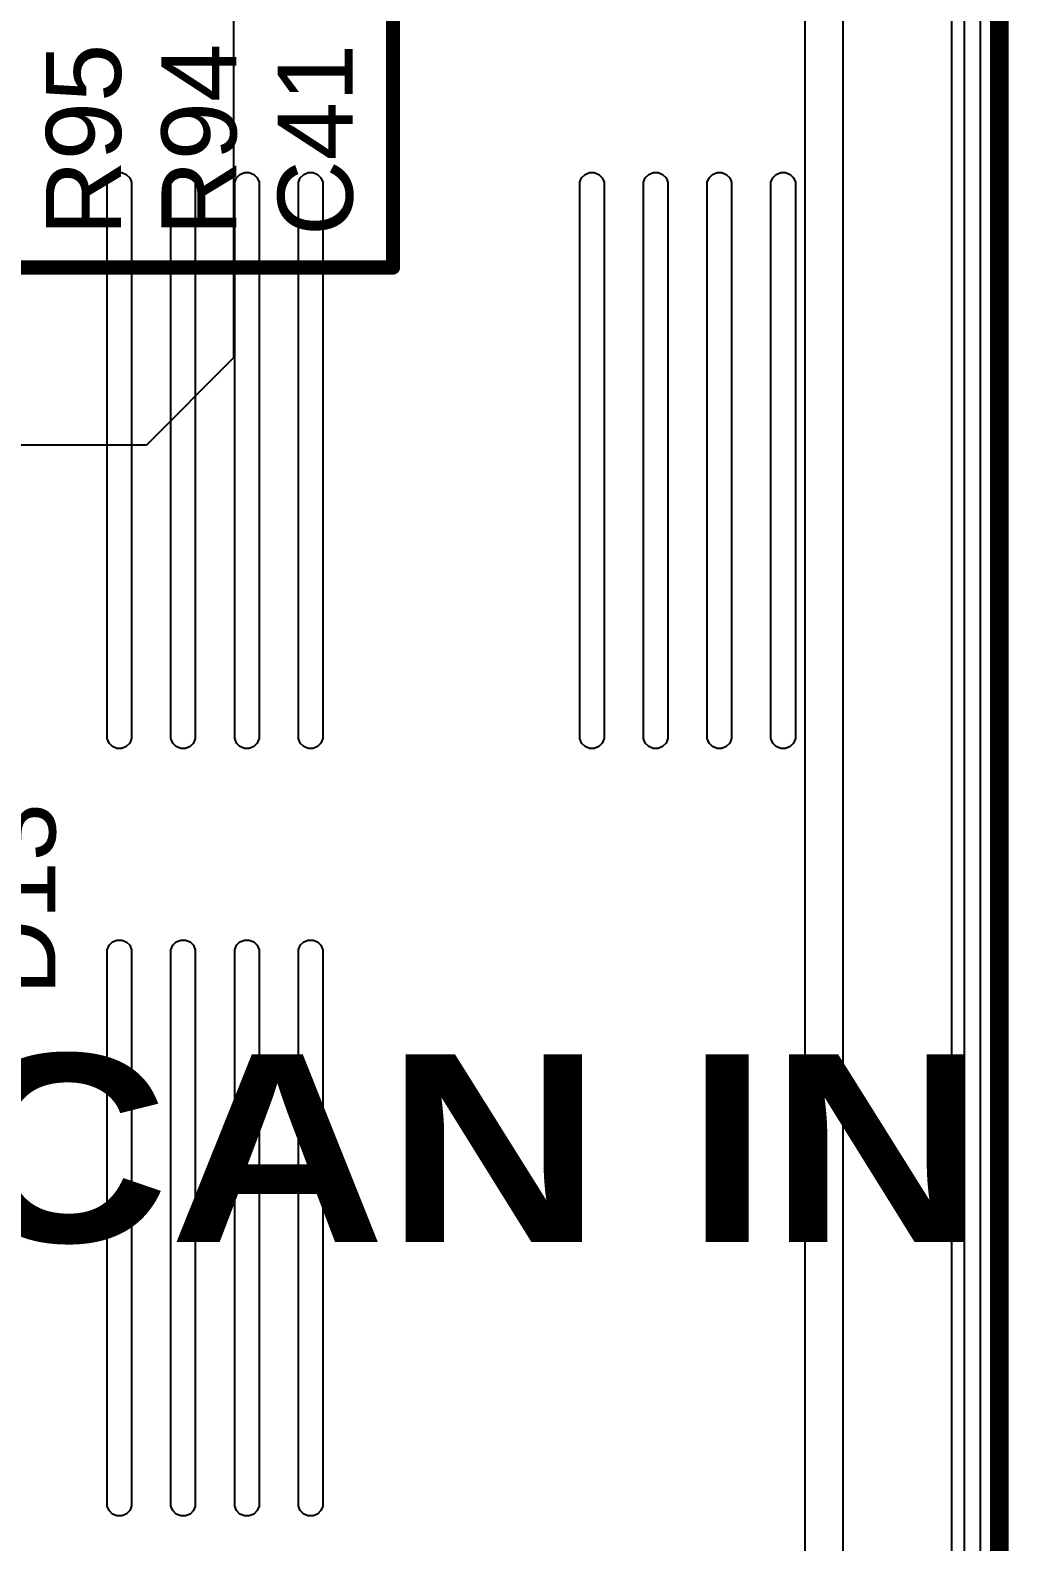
# Model space of a CAD drawing. Header units: inches. Extents: x -4 to 5258, y -4 to 5281.
# Drawn here: x 132.86 to 146.12, y 10.39 to 30.85 of the extents above; entities that cross this region are included whole.
import ezdxf

# ---------------------------------------------------------------- set-up
doc = ezdxf.new("R2010")
doc.units = ezdxf.units.IN
for name, color, linetype in [('Board Outline', 216, 'Continuous'), ('Bottom Layer', 5, 'Continuous'), ('Bottom Solder', 6, 'Continuous'), ('Layer 1', 16, 'Continuous'), ('Layer 2', 76, 'Continuous'), ('Top Layer', 1, 'Continuous'), ('Top Overlay', 2, 'Continuous')]:
    doc.layers.add(name, color=color, linetype=linetype)
doc.styles.add('Arial', font='', dxfattribs={"height": 0.2})
doc.styles.add('Arial Black_Bold', font='', dxfattribs={"height": 0.2})
doc.styles.get('Arial').set_extended_font_data('Arial')
doc.styles.get('Arial Black_Bold').set_extended_font_data('Arial Black', bold=True)

msp = doc.modelspace()

# ---------------------------------------------------------------- linework, layer by layer
at = {"layer": 'Board Outline'}
msp.add_lwpolyline([(145.991, -3.991, 0.254, 0.254, 0), (145.991, 106.009, 0.254, 0.254, 0)], format="xyseb", dxfattribs=at)
at = {"layer": 'Bottom Layer'}
msp.add_line((145.34, 51.36), (145.34, 3.655), dxfattribs=at)
at = {"layer": 'Bottom Solder'}
for p, q in [((133.931, 28.854), (133.977, 28.9)), ((133.977, 28.9), (134.038, 28.926)), ((134.038, 28.926), (134.071, 28.926)), ((134.071, 28.926), (134.104, 28.926)), ((134.104, 28.926), (134.164, 28.9)), ((134.164, 28.9), (134.211, 28.854)), ((134.794, 28.854), (134.841, 28.9)), ((134.841, 28.9), (134.902, 28.926)), ((134.902, 28.926), (134.934, 28.926)), ((134.934, 28.926), (134.967, 28.926)), ((134.967, 28.926), (135.028, 28.9)), ((135.028, 28.9), (135.074, 28.854)), ((135.658, 28.854), (135.704, 28.9)), ((135.704, 28.9), (135.765, 28.926)), ((135.765, 28.926), (135.798, 28.926)), ((135.798, 28.926), (135.831, 28.926)), ((135.831, 28.926), (135.891, 28.9)), ((135.891, 28.9), (135.938, 28.854)), ((136.522, 28.854), (136.568, 28.9)), ((136.568, 28.9), (136.629, 28.926)), ((136.629, 28.926), (136.662, 28.926)), ((136.662, 28.926), (136.694, 28.926)), ((136.694, 28.926), (136.755, 28.9)), ((136.755, 28.9), (136.802, 28.854)), ((140.332, 28.854), (140.378, 28.9)), ((140.378, 28.9), (140.439, 28.926)), ((140.439, 28.926), (140.472, 28.926)), ((140.472, 28.926), (140.504, 28.926)), ((140.504, 28.926), (140.565, 28.9)), ((140.565, 28.9), (140.612, 28.854)), ((141.195, 28.854), (141.242, 28.9)), ((141.242, 28.9), (141.302, 28.926)), ((141.302, 28.926), (141.335, 28.926)), ((141.335, 28.926), (141.368, 28.926)), ((141.368, 28.926), (141.429, 28.9)), ((141.429, 28.9), (141.475, 28.854)), ((142.059, 28.854), (142.105, 28.9)), ((142.105, 28.9), (142.166, 28.926)), ((142.166, 28.926), (142.199, 28.926)), ((142.199, 28.926), (142.232, 28.926)), ((142.232, 28.926), (142.292, 28.9)), ((142.292, 28.9), (142.339, 28.854)), ((142.922, 28.854), (142.969, 28.9)), ((142.969, 28.9), (143.03, 28.926)), ((143.03, 28.926), (143.062, 28.926)), ((143.062, 28.926), (143.095, 28.926)), ((143.095, 28.926), (143.156, 28.9)), ((143.156, 28.9), (143.202, 28.854)), ((133.906, 28.793), (133.931, 28.854)), ((133.906, 28.761), (133.906, 28.793)), ((133.906, 21.293), (133.906, 28.761)), ((134.211, 28.854), (134.236, 28.793)), ((134.236, 28.793), (134.236, 28.761)), ((134.236, 28.761), (134.236, 28.761)), ((134.236, 28.761), (134.236, 21.293)), ((134.769, 28.793), (134.794, 28.854)), ((134.769, 28.761), (134.769, 28.793)), ((134.769, 21.293), (134.769, 28.761)), ((135.074, 28.854), (135.099, 28.793)), ((135.099, 28.793), (135.099, 28.761)), ((135.099, 28.761), (135.099, 28.761)), ((135.099, 28.761), (135.099, 21.293)), ((135.633, 28.793), (135.658, 28.854)), ((135.633, 28.761), (135.633, 28.793)), ((135.633, 21.293), (135.633, 28.761)), ((135.938, 28.854), (135.963, 28.793)), ((135.963, 28.793), (135.963, 28.761)), ((135.963, 28.761), (135.963, 28.761)), ((135.963, 28.761), (135.963, 21.293)), ((136.496, 28.793), (136.522, 28.854)), ((136.496, 28.761), (136.496, 28.793)), ((136.496, 21.293), (136.496, 28.761)), ((136.802, 28.854), (136.827, 28.793)), ((136.827, 28.793), (136.827, 28.761)), ((136.827, 28.761), (136.827, 28.761)), ((136.827, 28.761), (136.827, 21.293)), ((140.306, 28.793), (140.332, 28.854)), ((140.306, 28.761), (140.306, 28.793)), ((140.306, 21.293), (140.306, 28.761)), ((140.612, 28.854), (140.637, 28.793)), ((140.637, 28.793), (140.637, 28.761)), ((140.637, 28.761), (140.637, 28.761)), ((140.637, 28.761), (140.637, 21.293)), ((141.17, 28.793), (141.195, 28.854)), ((141.17, 28.761), (141.17, 28.793)), ((141.17, 21.293), (141.17, 28.761)), ((141.475, 28.854), (141.5, 28.793)), ((141.5, 28.793), (141.5, 28.761)), ((141.5, 28.761), (141.5, 28.761)), ((141.5, 28.761), (141.5, 21.293)), ((142.034, 28.793), (142.059, 28.854)), ((142.034, 28.761), (142.034, 28.793)), ((142.034, 21.293), (142.034, 28.761)), ((142.339, 28.854), (142.364, 28.793)), ((142.364, 28.793), (142.364, 28.761)), ((142.364, 28.761), (142.364, 28.761)), ((142.364, 28.761), (142.364, 21.293)), ((142.897, 28.793), (142.922, 28.854)), ((142.897, 28.761), (142.897, 28.793)), ((142.897, 21.293), (142.897, 28.761)), ((143.202, 28.854), (143.227, 28.793)), ((143.227, 28.793), (143.227, 28.761)), ((143.227, 28.761), (143.227, 28.761)), ((143.227, 28.761), (143.227, 21.293)), ((133.906, 21.293), (133.906, 21.293)), ((133.906, 21.26), (133.906, 21.293)), ((134.236, 21.293), (134.236, 21.26)), ((134.769, 21.293), (134.769, 21.293)), ((134.769, 21.26), (134.769, 21.293)), ((135.099, 21.293), (135.099, 21.26)), ((135.633, 21.293), (135.633, 21.293)), ((135.633, 21.26), (135.633, 21.293)), ((135.963, 21.293), (135.963, 21.26)), ((136.496, 21.293), (136.496, 21.293)), ((136.496, 21.26), (136.496, 21.293)), ((136.827, 21.293), (136.827, 21.26)), ((140.306, 21.293), (140.306, 21.293)), ((140.306, 21.26), (140.306, 21.293)), ((140.637, 21.293), (140.637, 21.26)), ((141.17, 21.293), (141.17, 21.293)), ((141.17, 21.26), (141.17, 21.293)), ((141.5, 21.293), (141.5, 21.26)), ((142.034, 21.293), (142.034, 21.293)), ((142.034, 21.26), (142.034, 21.293)), ((142.364, 21.293), (142.364, 21.26)), ((142.897, 21.293), (142.897, 21.293)), ((142.897, 21.26), (142.897, 21.293)), ((143.227, 21.293), (143.227, 21.26)), ((133.931, 21.199), (133.906, 21.26)), ((133.977, 21.153), (133.931, 21.199)), ((134.038, 21.128), (133.977, 21.153)), ((134.071, 21.128), (134.038, 21.128)), ((134.104, 21.128), (134.071, 21.128)), ((134.164, 21.153), (134.104, 21.128)), ((134.211, 21.199), (134.164, 21.153)), ((134.236, 21.26), (134.211, 21.199)), ((134.794, 21.199), (134.769, 21.26)), ((134.841, 21.153), (134.794, 21.199)), ((134.902, 21.128), (134.841, 21.153)), ((134.934, 21.128), (134.902, 21.128)), ((134.967, 21.128), (134.934, 21.128)), ((135.028, 21.153), (134.967, 21.128)), ((135.074, 21.199), (135.028, 21.153)), ((135.099, 21.26), (135.074, 21.199)), ((135.658, 21.199), (135.633, 21.26)), ((135.704, 21.153), (135.658, 21.199)), ((135.765, 21.128), (135.704, 21.153)), ((135.798, 21.128), (135.765, 21.128)), ((135.831, 21.128), (135.798, 21.128)), ((135.891, 21.153), (135.831, 21.128)), ((135.938, 21.199), (135.891, 21.153)), ((135.963, 21.26), (135.938, 21.199)), ((136.522, 21.199), (136.496, 21.26)), ((136.568, 21.153), (136.522, 21.199)), ((136.629, 21.128), (136.568, 21.153)), ((136.662, 21.128), (136.629, 21.128)), ((136.694, 21.128), (136.662, 21.128)), ((136.755, 21.153), (136.694, 21.128)), ((136.802, 21.199), (136.755, 21.153)), ((136.827, 21.26), (136.802, 21.199)), ((140.332, 21.199), (140.306, 21.26)), ((140.378, 21.153), (140.332, 21.199)), ((140.439, 21.128), (140.378, 21.153)), ((140.472, 21.128), (140.439, 21.128)), ((140.504, 21.128), (140.472, 21.128)), ((140.565, 21.153), (140.504, 21.128)), ((140.612, 21.199), (140.565, 21.153)), ((140.637, 21.26), (140.612, 21.199)), ((141.195, 21.199), (141.17, 21.26)), ((141.242, 21.153), (141.195, 21.199)), ((141.302, 21.128), (141.242, 21.153)), ((141.335, 21.128), (141.302, 21.128)), ((141.368, 21.128), (141.335, 21.128)), ((141.429, 21.153), (141.368, 21.128)), ((141.475, 21.199), (141.429, 21.153)), ((141.5, 21.26), (141.475, 21.199)), ((142.059, 21.199), (142.034, 21.26)), ((142.105, 21.153), (142.059, 21.199)), ((142.166, 21.128), (142.105, 21.153)), ((142.199, 21.128), (142.166, 21.128)), ((142.232, 21.128), (142.199, 21.128)), ((142.292, 21.153), (142.232, 21.128)), ((142.339, 21.199), (142.292, 21.153)), ((142.364, 21.26), (142.339, 21.199)), ((142.922, 21.199), (142.897, 21.26)), ((142.969, 21.153), (142.922, 21.199)), ((143.03, 21.128), (142.969, 21.153)), ((143.062, 21.128), (143.03, 21.128)), ((143.095, 21.128), (143.062, 21.128)), ((143.156, 21.153), (143.095, 21.128)), ((143.202, 21.199), (143.156, 21.153)), ((143.227, 21.26), (143.202, 21.199)), ((133.906, 18.401), (133.931, 18.462)), ((133.931, 18.462), (133.977, 18.508)), ((133.977, 18.508), (134.038, 18.533)), ((134.038, 18.533), (134.071, 18.533)), ((134.071, 18.533), (134.104, 18.533)), ((134.104, 18.533), (134.164, 18.508)), ((134.164, 18.508), (134.211, 18.462)), ((134.211, 18.462), (134.236, 18.401)), ((134.769, 18.401), (134.794, 18.462)), ((134.794, 18.462), (134.841, 18.508)), ((134.841, 18.508), (134.902, 18.533)), ((134.902, 18.533), (134.934, 18.533)), ((134.934, 18.533), (134.967, 18.533)), ((134.967, 18.533), (135.028, 18.508)), ((135.028, 18.508), (135.074, 18.462)), ((135.074, 18.462), (135.099, 18.401)), ((135.633, 18.401), (135.658, 18.462)), ((135.658, 18.462), (135.704, 18.508)), ((135.704, 18.508), (135.765, 18.533)), ((135.765, 18.533), (135.798, 18.533)), ((135.798, 18.533), (135.831, 18.533)), ((135.831, 18.533), (135.891, 18.508)), ((135.891, 18.508), (135.938, 18.462)), ((135.938, 18.462), (135.963, 18.401)), ((136.496, 18.401), (136.522, 18.462)), ((136.522, 18.462), (136.568, 18.508)), ((136.568, 18.508), (136.629, 18.533)), ((136.629, 18.533), (136.662, 18.533)), ((136.662, 18.533), (136.694, 18.533)), ((136.694, 18.533), (136.755, 18.508)), ((136.755, 18.508), (136.802, 18.462)), ((136.802, 18.462), (136.827, 18.401)), ((133.906, 18.368), (133.906, 18.401)), ((133.906, 10.9), (133.906, 18.368)), ((134.236, 18.401), (134.236, 18.368)), ((134.236, 18.368), (134.236, 18.368)), ((134.236, 18.368), (134.236, 10.9)), ((134.769, 18.368), (134.769, 18.401)), ((134.769, 10.9), (134.769, 18.368)), ((135.099, 18.401), (135.099, 18.368)), ((135.099, 18.368), (135.099, 18.368)), ((135.099, 18.368), (135.099, 10.9)), ((135.633, 18.368), (135.633, 18.401)), ((135.633, 10.9), (135.633, 18.368)), ((135.963, 18.401), (135.963, 18.368)), ((135.963, 18.368), (135.963, 18.368)), ((135.963, 18.368), (135.963, 10.9)), ((136.496, 18.368), (136.496, 18.401)), ((136.496, 10.9), (136.496, 18.368)), ((136.827, 18.401), (136.827, 18.368)), ((136.827, 18.368), (136.827, 18.368)), ((136.827, 18.368), (136.827, 10.9)), ((133.906, 10.9), (133.906, 10.9)), ((133.906, 10.868), (133.906, 10.9)), ((133.931, 10.807), (133.906, 10.868)), ((134.236, 10.868), (134.211, 10.807)), ((134.236, 10.9), (134.236, 10.868)), ((134.769, 10.9), (134.769, 10.9)), ((134.769, 10.868), (134.769, 10.9)), ((134.794, 10.807), (134.769, 10.868)), ((135.099, 10.868), (135.074, 10.807)), ((135.099, 10.9), (135.099, 10.868)), ((135.633, 10.9), (135.633, 10.9)), ((135.633, 10.868), (135.633, 10.9)), ((135.658, 10.807), (135.633, 10.868)), ((135.963, 10.868), (135.938, 10.807)), ((135.963, 10.9), (135.963, 10.868)), ((136.496, 10.9), (136.496, 10.9)), ((136.496, 10.868), (136.496, 10.9)), ((136.522, 10.807), (136.496, 10.868)), ((136.827, 10.868), (136.802, 10.807)), ((136.827, 10.9), (136.827, 10.868)), ((133.977, 10.761), (133.931, 10.807)), ((134.038, 10.735), (133.977, 10.761)), ((134.071, 10.735), (134.038, 10.735)), ((134.104, 10.735), (134.071, 10.735)), ((134.164, 10.761), (134.104, 10.735)), ((134.211, 10.807), (134.164, 10.761)), ((134.841, 10.761), (134.794, 10.807)), ((134.902, 10.735), (134.841, 10.761)), ((134.934, 10.735), (134.902, 10.735)), ((134.967, 10.735), (134.934, 10.735)), ((135.028, 10.761), (134.967, 10.735)), ((135.074, 10.807), (135.028, 10.761)), ((135.704, 10.761), (135.658, 10.807)), ((135.765, 10.735), (135.704, 10.761)), ((135.798, 10.735), (135.765, 10.735)), ((135.831, 10.735), (135.798, 10.735)), ((135.891, 10.761), (135.831, 10.735)), ((135.938, 10.807), (135.891, 10.761)), ((136.568, 10.761), (136.522, 10.807)), ((136.629, 10.735), (136.568, 10.761)), ((136.662, 10.735), (136.629, 10.735)), ((136.694, 10.735), (136.662, 10.735)), ((136.755, 10.761), (136.694, 10.735)), ((136.802, 10.807), (136.755, 10.761))]:
    msp.add_line(p, q, dxfattribs=at)
at = {"layer": 'Layer 1'}
for p, q in [((145.732, 105.75), (145.732, -3.732)), ((143.874, -3.732), (143.874, 43.835)), ((143.356, 43.238), (143.356, 5.526))]:
    msp.add_line(p, q, dxfattribs=at)
at = {"layer": 'Layer 2'}
for p, q in [((135.619, 47.502), (135.619, 26.418)), ((135.619, 26.418), (134.437, 25.236)), ((134.437, 25.236), (127.733, 25.236))]:
    msp.add_line(p, q, dxfattribs=at)
at = {"layer": 'Top Layer'}
msp.add_line((145.515, 31.594), (145.515, 3.551), dxfattribs=at)
at = {"layer": 'Top Overlay'}
for points in [[(137.778, 27.639, 0.191, 0.191, 0), (137.778, 31.228, 0.191, 0.191, 0)], [(132.571, 27.639, 0.191, 0.191, 0), (137.778, 27.639, 0.191, 0.191, 0)]]:
    msp.add_lwpolyline(points, format="xyseb", dxfattribs=at)
msp.add_lwpolyline([(137.73, 27.639, 0.0952, 0.0952, 1), (137.826, 27.639, 0.0952, 0.0952, 1)], format="xyseb", close=True, dxfattribs=at)
msp.add_lwpolyline([(137.73, 27.639, 0.0952, 0.0952, 1), (137.826, 27.639, 0.0952, 0.0952, 1)], format="xyseb", close=True, dxfattribs=at)

# ---------------------------------------------------------------- texts
for s, height, rotation, style, p in [('R95', 1.016, 90, 'Arial', (134.093, 28.066)), ('R94', 1.016, 90, 'Arial', (135.657, 28.066)), ('C41', 1.016, 90, 'Arial', (137.232, 28.066)), ('D13', 1.016, 90, 'Arial', (133.206, 17.786)), ('SLAVE CAN IN', 2.54, 360, 'Arial Black_Bold', (117.144, 14.446))]:
    msp.add_text(s, height=height, rotation=rotation, dxfattribs=dict(at, style=style)).set_placement(p)

doc.saveas('drawing.dxf')
